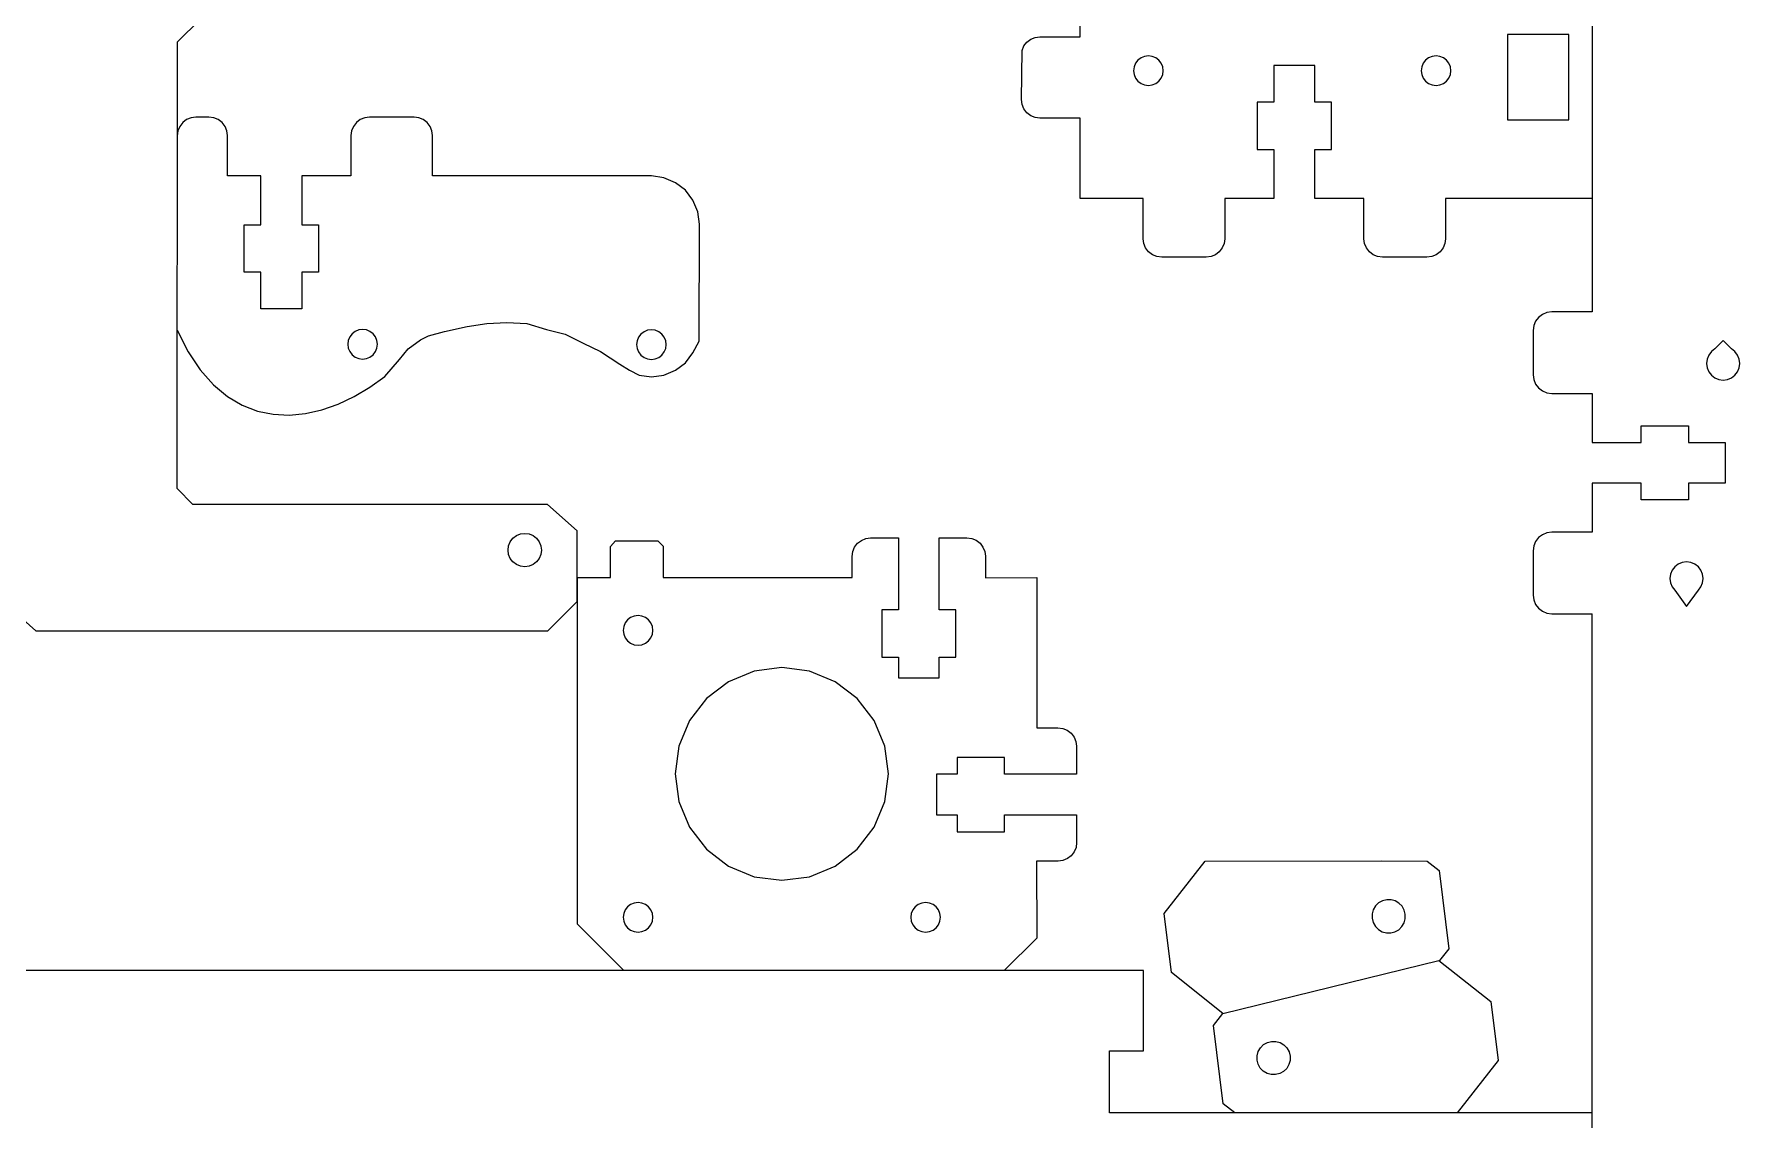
# Model space of a CAD drawing. Extents: x 67 to 939, y 34 to 584.
# Drawn here: x 267.9 to 451.8, y 212.4 to 329.5 of the extents above; entities that cross this region are included whole.
import ezdxf

# ---------------------------------------------------------------- set-up
doc = ezdxf.new("R2010")
doc.units = 0
doc.layers.get('0').update_dxf_attribs({"linetype": 'CONTINUOUS'})

msp = doc.modelspace()

# ---------------------------------------------------------------- linework, layer by layer
at = {"color": 2}
for p, q in [((435.833278, 411.558691), (435.833278, 299.515792)), ((435.833278, 150.713786), (435.833278, 266.980932)), ((383.806627, 213.153729), (383.806627, 219.853684)), ((383.806627, 219.853684), (387.489994, 219.853684)), ((435.893052, 213.153729), (383.806627, 213.153729))]:
    msp.add_line(p, q, dxfattribs=at)
at = {"color": 4}
for p, q in [((283.337268, 328.639601), (326.354717, 371.135127)), ((283.328378, 280.473045), (283.337268, 328.639601)), ((285.019838, 278.756259), (283.328378, 280.473045)), ((323.223126, 278.756259), (285.019838, 278.756259)), ((326.430858, 275.921844), (323.223126, 278.756259)), ((326.430858, 268.289624), (326.430858, 275.921844)), ((257.715763, 274.369876), (268.068003, 265.146544)), ((323.287769, 265.146544), (326.430858, 268.289624)), ((268.068003, 265.146544), (323.287769, 265.146544))]:
    msp.add_line(p, q, dxfattribs=at)
at = {"color": 5}
for p, q in [((380.670021, 329.189579), (380.670021, 334.479016)), ((375.320075, 328.922201), (375.802421, 329.121591)), ((375.802421, 329.121591), (376.320045, 329.189579)), ((376.320045, 329.189579), (380.670021, 329.189579)), ((374.320105, 322.403207), (374.388205, 327.710226)), ((374.388205, 327.710226), (374.587991, 328.191613)), ((374.587991, 328.191613), (374.905829, 328.605012)), ((374.905829, 328.605012), (375.320075, 328.922201)), ((405.938948, 326.076563), (401.538962, 326.076563)), ((401.538962, 326.076563), (401.538962, 322.134455)), ((405.938948, 322.134455), (405.938948, 326.076563)), ((374.388205, 321.886627), (374.320105, 322.403207)), ((374.587991, 321.405212), (374.388205, 321.886627)), ((401.538962, 322.134455), (399.738977, 322.134455)), ((399.738977, 322.134455), (399.738977, 317.044634)), ((407.738933, 322.134455), (405.938948, 322.134455)), ((407.738933, 317.044634), (407.738933, 322.134455)), ((283.917777, 319.930759), (283.599967, 319.517388)), ((284.331312, 320.249558), (283.917777, 319.930759)), ((284.812944, 320.450584), (284.331312, 320.249558)), ((285.330596, 320.5186), (284.812944, 320.450584)), ((286.74388, 320.5186), (285.330596, 320.5186)), ((287.261504, 320.450584), (286.74388, 320.5186)), ((287.743878, 320.251166), (287.261504, 320.450584)), ((288.158095, 319.933977), (287.743878, 320.251166)), ((288.475906, 319.520606), (288.158095, 319.933977)), ((302.636183, 319.933977), (302.318372, 319.520606)), ((303.0504, 320.251166), (302.636183, 319.933977)), ((303.532775, 320.450584), (303.0504, 320.251166)), ((304.050398, 320.5186), (303.532775, 320.450584)), ((308.850349, 320.5186), (304.050398, 320.5186)), ((309.368001, 320.450584), (308.850349, 320.5186)), ((309.850347, 320.251166), (309.368001, 320.450584)), ((310.264565, 319.933977), (309.850347, 320.251166)), ((310.582404, 319.520606), (310.264565, 319.933977)), ((374.905829, 320.991813), (374.587991, 321.405212)), ((375.320075, 320.674624), (374.905829, 320.991813)), ((375.802421, 320.475234), (375.320075, 320.674624)), ((376.320045, 320.407218), (375.802421, 320.475234)), ((380.645766, 320.409775), (376.320045, 320.407218)), ((380.645766, 311.755253), (380.645766, 320.409775)), ((283.400153, 319.035934), (283.332025, 318.519326)), ((283.599967, 319.517388), (283.400153, 319.035934)), ((288.675719, 319.039174), (288.475906, 319.520606)), ((288.743848, 318.522566), (288.675719, 319.039174)), ((288.743848, 314.181252), (288.743848, 318.522566)), ((302.118559, 319.039174), (302.050431, 318.522566)), ((302.050431, 318.522566), (302.050431, 314.181252)), ((302.318372, 319.520606), (302.118559, 319.039174)), ((310.782183, 319.039408), (310.582404, 319.520606)), ((310.850334, 318.522798), (310.782183, 319.039408)), ((310.850334, 314.177784), (310.850334, 318.522798)), ((399.738977, 317.044634), (401.538962, 317.044634)), ((401.538962, 317.044634), (401.538962, 311.755253)), ((405.938948, 311.755253), (405.938948, 317.044634)), ((405.938948, 317.044634), (407.738933, 317.044634)), ((292.350481, 314.181252), (288.743848, 314.181252)), ((292.350481, 308.891871), (292.350481, 314.181252)), ((302.050431, 314.181252), (296.750467, 314.181252)), ((296.750467, 314.181252), (296.750467, 308.891871)), ((334.441631, 314.177219), (310.850334, 314.177784)), ((335.778794, 313.965578), (334.441631, 314.177219)), ((337.025751, 313.450034), (335.778794, 313.965578)), ((338.096595, 312.629975), (337.025751, 313.450034)), ((338.918203, 311.56131), (338.096595, 312.629975)), ((339.434752, 310.316907), (338.918203, 311.56131)), ((387.439084, 311.755253), (380.645766, 311.755253)), ((387.439084, 307.413941), (387.439084, 311.755253)), ((401.538962, 311.755253), (396.238998, 311.755253)), ((396.238998, 311.755253), (396.238998, 307.413941)), ((411.238912, 311.755253), (405.938948, 311.755253)), ((411.238912, 307.413941), (411.238912, 311.755253)), ((435.827438, 311.741509), (420.025054, 311.741509)), ((420.025054, 311.741509), (420.038827, 307.413941)), ((339.610949, 308.981212), (339.434752, 310.316907)), ((339.590657, 296.356994), (339.610949, 308.981212)), ((290.550366, 303.802078), (290.549802, 308.891871)), ((290.549802, 308.891871), (292.350481, 308.891871)), ((296.750467, 308.891871), (298.550452, 308.891871)), ((298.550452, 308.891871), (298.550452, 303.802078)), ((387.50724, 306.897334), (387.439084, 307.413941)), ((396.238998, 307.413941), (396.17087, 306.897334)), ((411.30704, 306.897334), (411.238912, 307.413941)), ((420.038827, 307.413941), (419.970642, 306.897334)), ((387.707026, 306.415919), (387.50724, 306.897334)), ((388.024864, 306.002548), (387.707026, 306.415919)), ((388.439082, 305.68533), (388.024864, 306.002548)), ((388.921428, 305.48594), (388.439082, 305.68533)), ((389.43908, 305.417925), (388.921428, 305.48594)), ((394.239031, 305.417925), (389.43908, 305.417925)), ((394.756654, 305.48594), (394.239031, 305.417925)), ((395.239029, 305.68533), (394.756654, 305.48594)), ((395.653246, 306.002548), (395.239029, 305.68533)), ((395.971057, 306.415919), (395.653246, 306.002548)), ((396.17087, 306.897334), (395.971057, 306.415919)), ((411.506854, 306.415919), (411.30704, 306.897334)), ((411.824664, 306.002548), (411.506854, 306.415919)), ((412.238882, 305.68533), (411.824664, 306.002548)), ((412.721256, 305.48594), (412.238882, 305.68533)), ((413.23888, 305.417925), (412.721256, 305.48594)), ((418.038831, 305.417925), (413.23888, 305.417925)), ((418.556483, 305.48594), (418.038831, 305.417925)), ((419.0388, 305.68533), (418.556483, 305.48594)), ((419.453018, 306.002548), (419.0388, 305.68533)), ((419.770828, 306.415919), (419.453018, 306.002548)), ((419.970642, 306.897334), (419.770828, 306.415919)), ((292.350416, 303.802078), (290.550366, 303.802078)), ((292.350481, 299.85997), (292.350416, 303.802078)), ((298.550452, 303.802078), (296.750467, 303.802078)), ((296.750467, 303.802078), (296.750467, 299.85997)), ((294.55046, 299.85997), (292.350481, 299.85997)), ((296.750467, 299.85997), (294.55046, 299.85997)), ((312.12231, 297.423029), (314.595256, 297.936504)), ((314.595256, 297.936504), (316.695359, 298.257021)), ((316.695359, 298.257021), (318.857935, 298.366219)), ((318.857935, 298.366219), (321.0205, 298.25679)), ((321.0205, 298.25679), (323.120603, 297.631684)), ((429.551519, 298.036354), (429.483334, 297.519747)), ((429.751276, 298.517769), (429.551519, 298.036354)), ((430.069115, 298.931168), (429.751276, 298.517769)), ((430.483332, 299.248358), (430.069115, 298.931168)), ((430.965706, 299.447748), (430.483332, 299.248358)), ((431.48333, 299.515792), (430.965706, 299.447748)), ((435.833278, 299.515792), (431.48333, 299.515792)), ((283.332454, 297.561919), (284.511606, 295.227326)), ((308.211638, 295.553547), (309.555922, 296.503137)), ((309.555922, 296.503137), (310.399972, 296.950281)), ((310.399972, 296.950281), (312.12231, 297.423029)), ((323.120603, 297.631684), (325.147602, 297.110488)), ((325.147602, 297.110488), (327.090874, 296.139386)), ((327.090874, 296.139386), (328.939779, 295.248727)), ((338.918195, 295.112498), (339.590657, 296.356994)), ((429.483334, 297.519747), (429.483334, 292.729363)), ((284.511606, 295.227326), (285.81396, 293.268396)), ((305.717352, 292.537559), (307.287702, 294.395358)), ((307.287702, 294.395358), (308.211638, 295.553547)), ((328.939779, 295.248727), (331.044799, 293.870489)), ((338.096587, 294.043833), (338.918195, 295.112498)), ((285.81396, 293.268396), (287.224857, 291.6672)), ((304.07969, 291.386824), (305.717352, 292.537559)), ((331.044799, 293.870489), (332.083599, 293.221045)), ((332.083599, 293.221045), (333.102464, 292.708323)), ((333.102464, 292.708323), (334.440621, 292.532491)), ((334.440621, 292.532491), (335.778786, 292.708323)), ((335.778786, 292.708323), (337.025742, 293.223777)), ((337.025742, 293.223777), (338.096587, 294.043833)), ((429.483334, 292.729363), (429.551519, 292.212755)), ((287.224857, 291.6672), (288.729643, 290.405811)), ((302.389368, 290.396627), (304.07969, 291.386824)), ((429.551519, 292.212755), (429.751276, 291.731369)), ((429.751276, 291.731369), (430.069115, 291.31797)), ((430.069115, 291.31797), (430.483332, 291.00078)), ((430.483332, 291.00078), (430.965706, 290.801362)), ((430.965706, 290.801362), (431.48333, 290.733346)), ((431.48333, 290.733346), (435.833278, 290.733346)), ((435.833278, 290.733346), (435.833278, 285.443966)), ((288.729643, 290.405811), (290.313664, 289.466307)), ((290.313664, 289.466307), (291.962265, 288.830757)), ((291.962265, 288.830757), (293.660791, 288.481233)), ((297.148995, 288.568569), (298.909365, 288.969576)), ((298.909365, 288.969576), (300.661042, 289.584905)), ((300.661042, 289.584905), (302.389368, 290.396627)), ((293.660791, 288.481233), (295.394584, 288.399815)), ((295.394584, 288.399815), (297.148995, 288.568569)), ((441.13327, 285.443966), (441.13327, 287.240367)), ((441.13327, 287.240367), (446.233195, 287.240367)), ((446.233195, 287.240367), (446.233195, 285.443966)), ((435.833278, 285.443966), (441.13327, 285.443966)), ((446.233195, 285.443966), (450.183149, 285.443966)), ((450.183149, 285.443966), (450.183149, 281.052757)), ((441.13327, 281.052757), (435.833278, 281.052757)), ((435.833278, 281.052757), (435.833278, 275.763348)), ((441.13327, 279.256328), (441.13327, 281.052757)), ((450.183149, 281.052757), (446.233195, 281.052757)), ((446.233195, 281.052757), (446.233195, 279.256328)), ((446.233195, 279.256328), (441.13327, 279.256328)), ((330.027038, 274.241914), (330.554257, 274.823997)), ((330.027038, 270.872886), (330.027038, 274.241914)), ((330.554257, 274.823997), (335.129164, 274.823997)), ((335.129164, 274.823997), (335.697221, 274.259553)), ((335.697221, 274.259553), (335.694399, 270.872886)), ((356.138689, 273.673233), (356.338051, 274.155579)), ((356.338051, 274.155579), (356.655269, 274.569797)), ((356.655269, 274.569797), (357.06864, 274.887607)), ((357.06864, 274.887607), (357.550054, 275.087421)), ((357.550054, 275.087421), (358.066662, 275.155549)), ((358.066662, 275.155549), (361.064681, 275.158936)), ((361.064681, 275.158936), (361.068632, 267.385943)), ((365.460122, 275.165314), (368.445751, 275.168136)), ((365.468589, 267.385943), (365.460122, 275.165314)), ((368.445751, 275.168136), (368.962331, 275.099979)), ((368.962331, 275.099979), (369.443774, 274.900194)), ((369.443774, 274.900194), (369.857145, 274.582356)), ((369.857145, 274.582356), (370.174362, 274.168138)), ((370.174362, 274.168138), (370.373724, 273.685792)), ((429.551519, 274.28394), (429.483334, 273.767332)), ((429.751276, 274.765354), (429.551519, 274.28394)), ((430.069115, 275.178725), (429.751276, 274.765354)), ((430.483332, 275.495943), (430.069115, 275.178725)), ((430.965706, 275.695333), (430.483332, 275.495943)), ((431.48333, 275.763348), (430.965706, 275.695333)), ((435.833278, 275.763348), (431.48333, 275.763348)), ((356.067851, 270.872886), (356.070645, 273.155581)), ((356.070645, 273.155581), (356.138689, 273.673233)), ((370.373724, 273.685792), (370.441768, 273.16814)), ((370.441768, 273.16814), (370.441768, 270.84881)), ((429.483334, 273.767332), (429.483334, 268.976948)), ((326.468865, 233.507736), (326.468865, 270.872886)), ((326.468865, 270.872886), (330.027038, 270.872886)), ((335.694399, 270.872886), (356.067851, 270.872886)), ((370.441768, 270.84881), (375.967679, 270.872886)), ((375.967679, 270.872886), (375.967679, 254.665344)), ((429.483334, 268.976948), (429.551519, 268.46034)), ((429.551519, 268.46034), (429.751276, 267.978926)), ((361.068632, 267.385943), (359.268647, 267.385943)), ((359.268647, 267.385943), (359.268647, 262.29615)), ((367.268602, 267.385943), (365.468589, 267.385943)), ((367.268602, 262.29615), (367.268602, 267.385943)), ((429.751276, 267.978926), (430.069115, 267.565555)), ((430.069115, 267.565555), (430.483332, 267.248365)), ((430.483332, 267.248365), (430.965706, 267.048947)), ((430.965706, 267.048947), (431.48333, 266.980932)), ((431.48333, 266.980932), (435.833278, 266.980932)), ((359.268647, 262.29615), (361.068632, 262.29615)), ((361.068632, 262.29615), (361.068632, 260.047375)), ((365.468589, 260.047375), (365.468589, 262.29615)), ((365.468589, 262.29615), (367.268602, 262.29615)), ((361.068632, 260.047375), (365.468589, 260.047375)), ((375.967679, 254.665344), (378.262287, 254.675944)), ((378.262287, 254.675944), (378.779939, 254.6079)), ((378.779939, 254.6079), (379.262285, 254.408538)), ((379.262285, 254.408538), (379.676502, 254.091321)), ((379.676502, 254.091321), (379.994313, 253.67795)), ((379.994313, 253.67795), (380.194126, 253.196535)), ((380.194126, 253.196535), (380.262255, 252.679927)), ((380.262255, 252.679927), (380.265641, 249.681909)), ((372.492649, 251.477943), (367.402855, 251.477943)), ((367.402855, 251.477943), (367.402855, 249.677958)), ((372.492649, 249.677958), (372.492649, 251.477943)), ((367.402855, 249.677958), (365.154081, 249.677958)), ((365.154081, 249.677958), (365.154081, 245.278)), ((380.265641, 249.681909), (372.492649, 249.677958)), ((365.154081, 245.278), (367.402855, 245.278)), ((367.402855, 245.278), (367.402855, 243.477987)), ((372.492649, 245.278), (380.272019, 245.286467)), ((372.492649, 243.477987), (372.492649, 245.278)), ((380.272019, 245.286467), (380.274842, 242.300838)), ((367.402855, 243.477987), (372.492649, 243.477987)), ((379.689061, 240.889445), (379.274844, 240.572227)), ((380.0069, 241.302816), (379.689061, 240.889445)), ((380.206685, 241.784259), (380.0069, 241.302816)), ((380.274842, 242.300838), (380.206685, 241.784259)), ((378.274846, 240.304821), (375.955515, 240.304821)), ((375.955515, 240.304821), (375.967679, 232.010717)), ((378.792498, 240.372865), (378.274846, 240.304821)), ((379.274844, 240.572227), (378.792498, 240.372865)), ((389.708983, 234.673046), (394.114118, 240.308408)), ((394.114118, 240.308408), (413.184149, 240.320962)), ((413.184149, 240.320962), (418.061435, 240.310389)), ((418.061435, 240.310389), (419.354358, 239.295569)), ((419.354358, 239.295569), (420.379711, 230.857728)), ((390.485526, 228.287398), (389.708983, 234.673046)), ((331.468826, 228.517709), (326.468865, 233.507736)), ((375.967679, 232.010717), (372.468519, 228.517709)), ((420.379711, 230.857728), (419.378879, 229.601104)), ((396.04768, 223.864013), (390.485526, 228.287398)), ((395.035436, 222.569072), (396.04768, 223.864013)), ((396.06079, 214.131231), (395.035436, 222.569072)), ((397.333455, 213.150879), (396.06079, 214.131231))]:
    msp.add_line(p, q, dxfattribs=at)
at = {"color": 7}
for p, q in [((433.333695, 329.419852), (426.733759, 329.419852)), ((426.733759, 329.419852), (426.733759, 320.23826)), ((433.333695, 320.23826), (433.333695, 329.419852)), ((386.468606, 325.940927), (386.414081, 325.527669)), ((386.414081, 325.527669), (386.468606, 325.114355)), ((386.628457, 326.326048), (386.468606, 325.940927)), ((386.882711, 326.656756), (386.628457, 326.326048)), ((387.214096, 326.91053), (386.882711, 326.656756)), ((387.599979, 327.070042), (387.214096, 326.91053)), ((388.014083, 327.124454), (387.599979, 327.070042)), ((388.428188, 327.070042), (388.014083, 327.124454)), ((388.81407, 326.91053), (388.428188, 327.070042)), ((389.145456, 326.656756), (388.81407, 326.91053)), ((389.39971, 326.326048), (389.145456, 326.656756)), ((389.55956, 325.940927), (389.39971, 326.326048)), ((389.614086, 325.527669), (389.55956, 325.940927)), ((389.55956, 325.114355), (389.614086, 325.527669)), ((417.468375, 325.940927), (417.41385, 325.527669)), ((417.41385, 325.527669), (417.468375, 325.114355)), ((417.628197, 326.326048), (417.468375, 325.940927)), ((417.88248, 326.656756), (417.628197, 326.326048)), ((418.213837, 326.91053), (417.88248, 326.656756)), ((418.599719, 327.070042), (418.213837, 326.91053)), ((419.013824, 327.124454), (418.599719, 327.070042)), ((419.427928, 327.070042), (419.013824, 327.124454)), ((419.813839, 326.91053), (419.427928, 327.070042)), ((420.145196, 326.656756), (419.813839, 326.91053)), ((420.39945, 326.326048), (420.145196, 326.656756)), ((420.559301, 325.940927), (420.39945, 326.326048)), ((420.613798, 325.527669), (420.559301, 325.940927)), ((420.559301, 325.114355), (420.613798, 325.527669)), ((386.468606, 325.114355), (386.628457, 324.729262)), ((386.628457, 324.729262), (386.882711, 324.398554)), ((386.882711, 324.398554), (387.214096, 324.14478)), ((387.214096, 324.14478), (387.599979, 323.98524)), ((387.599979, 323.98524), (388.014083, 323.930828)), ((388.014083, 323.930828), (388.428188, 323.98524)), ((388.428188, 323.98524), (388.81407, 324.14478)), ((388.81407, 324.14478), (389.145456, 324.398554)), ((389.145456, 324.398554), (389.39971, 324.729262)), ((389.39971, 324.729262), (389.55956, 325.114355)), ((417.468375, 325.114355), (417.628197, 324.729262)), ((417.628197, 324.729262), (417.88248, 324.398554)), ((417.88248, 324.398554), (418.213837, 324.14478)), ((418.213837, 324.14478), (418.599719, 323.98524)), ((418.599719, 323.98524), (419.013824, 323.930828)), ((419.013824, 323.930828), (419.427928, 323.98524)), ((419.427928, 323.98524), (419.813839, 324.14478)), ((419.813839, 324.14478), (420.145196, 324.398554)), ((420.145196, 324.398554), (420.39945, 324.729262)), ((420.39945, 324.729262), (420.559301, 325.114355)), ((426.733759, 320.23826), (433.333695, 320.23826)), ((301.754295, 296.447731), (301.699798, 296.034389)), ((301.699798, 296.034389), (301.754295, 295.621159)), ((301.914146, 296.832826), (301.754295, 296.447731)), ((302.1684, 297.163531), (301.914146, 296.832826)), ((302.499757, 297.417306), (302.1684, 297.163531)), ((302.885667, 297.576846), (302.499757, 297.417306)), ((303.299772, 297.631258), (302.885667, 297.576846)), ((303.713877, 297.576846), (303.299772, 297.631258)), ((304.099759, 297.417306), (303.713877, 297.576846)), ((304.431116, 297.163531), (304.099759, 297.417306)), ((304.685398, 296.832823), (304.431116, 297.163531)), ((304.845221, 296.447731), (304.685398, 296.832823)), ((304.899746, 296.034389), (304.845221, 296.447731)), ((304.845221, 295.621159), (304.899746, 296.034389)), ((332.895146, 296.412453), (332.840621, 295.999111)), ((333.054997, 296.797548), (332.895146, 296.412453)), ((333.309248, 297.128254), (333.054997, 296.797548)), ((333.640634, 297.382028), (333.309248, 297.128254)), ((334.026519, 297.541568), (333.640634, 297.382028)), ((334.440621, 297.595981), (334.026519, 297.541568)), ((334.854728, 297.541568), (334.440621, 297.595981)), ((335.240611, 297.382028), (334.854728, 297.541568)), ((335.571996, 297.128254), (335.240611, 297.382028)), ((335.82625, 296.797546), (335.571996, 297.128254)), ((335.986098, 296.412453), (335.82625, 296.797546)), ((336.040626, 295.999111), (335.986098, 296.412453)), ((449.965217, 296.418188), (449.499324, 295.960057)), ((450.431109, 295.96017), (449.965217, 296.418188)), ((301.754295, 295.621159), (301.914146, 295.236038)), ((301.914146, 295.236038), (302.1684, 294.905302)), ((302.1684, 294.905302), (302.499757, 294.651556)), ((302.499757, 294.651556), (302.885667, 294.492044)), ((302.885667, 294.492044), (303.299772, 294.437632)), ((303.299772, 294.437632), (303.713877, 294.492044)), ((303.713877, 294.492044), (304.099759, 294.651556)), ((304.099759, 294.651556), (304.431116, 294.90533)), ((304.431116, 294.90533), (304.685398, 295.236038)), ((304.685398, 295.236038), (304.845221, 295.621159)), ((332.840621, 295.999111), (332.895146, 295.585881)), ((332.895146, 295.585881), (333.054997, 295.200761)), ((333.054997, 295.200761), (333.309251, 294.870024)), ((333.309251, 294.870024), (333.640634, 294.616278)), ((333.640634, 294.616278), (334.026516, 294.456766)), ((334.026516, 294.456766), (334.440621, 294.402354)), ((334.440621, 294.402354), (334.854728, 294.456766)), ((334.854728, 294.456766), (335.240611, 294.616278)), ((335.240611, 294.616278), (335.571996, 294.870053)), ((335.571996, 294.870053), (335.82625, 295.200761)), ((335.82625, 295.200761), (335.986101, 295.585881)), ((335.986101, 295.585881), (336.040626, 295.999111)), ((448.226756, 294.428098), (448.165486, 293.963109)), ((448.406475, 294.861338), (448.226756, 294.428098)), ((448.692479, 295.233448), (448.406475, 294.861338)), ((449.065238, 295.519), (448.692479, 295.233448)), ((449.499324, 295.960057), (449.065238, 295.519)), ((450.865223, 295.519254), (450.431109, 295.96017)), ((451.238067, 295.233814), (450.865223, 295.519254)), ((451.524156, 294.861817), (451.238067, 295.233814)), ((451.704044, 294.428578), (451.524156, 294.861817)), ((451.765456, 293.963617), (451.704044, 294.428578)), ((448.165486, 293.963109), (448.226869, 293.498204)), ((448.226869, 293.498204), (448.406757, 293.064965)), ((448.406757, 293.064965), (448.692874, 292.69294)), ((448.692874, 292.69294), (449.06569, 292.407528)), ((449.06569, 292.407528), (449.499861, 292.228148)), ((450.431561, 292.228261), (450.865675, 292.407782)), ((450.865675, 292.407782), (451.238406, 292.693306)), ((451.238406, 292.693306), (451.52441, 293.065388)), ((451.52441, 293.065388), (451.704185, 293.498684)), ((451.704185, 293.498684), (451.765456, 293.963617)), ((449.499861, 292.228148), (449.965725, 292.16699)), ((449.965725, 292.16699), (450.431561, 292.228261)), ((318.982886, 273.835376), (319.0441, 274.301183)), ((319.0441, 274.301183), (319.223565, 274.735354)), ((319.223565, 274.735354), (319.509033, 275.108141)), ((319.509033, 275.108141), (319.881115, 275.394202)), ((319.881115, 275.394202), (320.314354, 275.574034)), ((320.314354, 275.574034), (320.779287, 275.635332)), ((320.779287, 275.635332), (321.24422, 275.574034)), ((321.24422, 275.574034), (321.677488, 275.394202)), ((321.677488, 275.394202), (322.049538, 275.108141)), ((322.049538, 275.108141), (322.335034, 274.735354)), ((322.335034, 274.735354), (322.514499, 274.301183)), ((322.514499, 274.301183), (322.515403, 274.254645)), ((322.515403, 274.254645), (322.575685, 273.835376)), ((319.0441, 273.36954), (318.982886, 273.835376)), ((319.223565, 272.935369), (319.0441, 273.36954)), ((319.509033, 272.562582), (319.223565, 272.935369)), ((319.881115, 272.276549), (319.509033, 272.562582)), ((320.314354, 272.096717), (319.881115, 272.276549)), ((321.677488, 272.276549), (321.24422, 272.096717)), ((322.049538, 272.562582), (321.677488, 272.276549)), ((322.335034, 272.935369), (322.049538, 272.562582)), ((322.514499, 273.36954), (322.335034, 272.935369)), ((322.575685, 273.835376), (322.514499, 273.36954)), ((445.114157, 272.329624), (444.741426, 272.0441)), ((445.548271, 272.509146), (445.114157, 272.329624)), ((446.014107, 272.570416), (445.548271, 272.509146)), ((446.479971, 272.509258), (446.014107, 272.570416)), ((446.914142, 272.329878), (446.479971, 272.509258)), ((447.286957, 272.044467), (446.914142, 272.329878)), ((320.779287, 272.03539), (320.314354, 272.096717)), ((321.24422, 272.096717), (320.779287, 272.03539)), ((444.275646, 271.238722), (444.214376, 270.773789)), ((444.214376, 270.773789), (444.275787, 270.308828)), ((444.455422, 271.672018), (444.275646, 271.238722)), ((444.275787, 270.308828), (444.455676, 269.875589)), ((444.741426, 272.0441), (444.455422, 271.672018)), ((447.573074, 271.672441), (447.286957, 272.044467)), ((447.752963, 271.239202), (447.573074, 271.672441)), ((447.573356, 269.876069), (447.753075, 270.309308)), ((447.814346, 270.774297), (447.752963, 271.239202)), ((447.753075, 270.309308), (447.814346, 270.774297)), ((444.455676, 269.875589), (444.741764, 269.503592)), ((444.741764, 269.503592), (446.014615, 267.754774)), ((446.014615, 267.754774), (447.287352, 269.503959)), ((447.287352, 269.503959), (447.573356, 269.876069)), ((332.582306, 266.722884), (332.196423, 266.563372)), ((332.996411, 266.777297), (332.582306, 266.722884)), ((333.410515, 266.722884), (332.996411, 266.777297)), ((333.796398, 266.563372), (333.410515, 266.722884)), ((331.450933, 265.59377), (331.396408, 265.180512)), ((331.396408, 265.180512), (331.450933, 264.767254)), ((331.610784, 265.978918), (331.450933, 265.59377)), ((331.865038, 266.309626), (331.610784, 265.978918)), ((332.196423, 266.563372), (331.865038, 266.309626)), ((334.127783, 266.309626), (333.796398, 266.563372)), ((334.382037, 265.978918), (334.127783, 266.309626)), ((334.541888, 265.59377), (334.382037, 265.978918)), ((334.596413, 265.180512), (334.541888, 265.59377)), ((334.541888, 264.767254), (334.596413, 265.180512)), ((331.450933, 264.767254), (331.610784, 264.382105)), ((331.610784, 264.382105), (331.865038, 264.051397)), ((331.865038, 264.051397), (332.196423, 263.797651)), ((332.196423, 263.797651), (332.582306, 263.638139)), ((332.582306, 263.638139), (332.996411, 263.583727)), ((332.996411, 263.583727), (333.410515, 263.638139)), ((333.410515, 263.638139), (333.796398, 263.797651)), ((333.796398, 263.797651), (334.127783, 264.051397)), ((334.127783, 264.051397), (334.382037, 264.382105)), ((334.382037, 264.382105), (334.541888, 264.767254)), ((348.496309, 261.188507), (345.519909, 260.797431)), ((351.472681, 260.79746), (348.496309, 261.188507)), ((342.746342, 259.650875), (340.36464, 257.826986)), ((345.519909, 260.797431), (342.746342, 259.650875)), ((354.246248, 259.650875), (351.472681, 260.79746)), ((356.62795, 257.826986), (354.246248, 259.650875)), ((340.36464, 257.826986), (338.537054, 255.449998)), ((358.455508, 255.449998), (356.62795, 257.826986)), ((338.537054, 255.449998), (337.38824, 252.681962)), ((359.60435, 252.681962), (358.455508, 255.449998)), ((337.38824, 252.681962), (336.996374, 249.711488)), ((359.996187, 249.711488), (359.60435, 252.681962)), ((336.996374, 249.711488), (337.38824, 246.741015)), ((359.60435, 246.741015), (359.996187, 249.711488)), ((337.38824, 246.741015), (338.537054, 243.972979)), ((358.455508, 243.972979), (359.60435, 246.741015)), ((338.537054, 243.972979), (340.36464, 241.596019)), ((356.62795, 241.596019), (358.455508, 243.972979)), ((340.36464, 241.596019), (342.746342, 239.772102)), ((354.246248, 239.772102), (356.62795, 241.596019)), ((342.746342, 239.772102), (345.519909, 238.625546)), ((351.472681, 238.625546), (354.246248, 239.772102)), ((345.519909, 238.625546), (348.496309, 238.23447)), ((348.496309, 238.23447), (351.472681, 238.625546)), ((331.865038, 235.37158), (331.610784, 235.040872)), ((332.196423, 235.625354), (331.865038, 235.37158)), ((332.582306, 235.784866), (332.196423, 235.625354)), ((332.996411, 235.839278), (332.582306, 235.784866)), ((333.410515, 235.784866), (332.996411, 235.839278)), ((333.796398, 235.625354), (333.410515, 235.784866)), ((334.127783, 235.37158), (333.796398, 235.625354)), ((334.382037, 235.040872), (334.127783, 235.37158)), ((362.864807, 235.37158), (362.610525, 235.040872)), ((363.196164, 235.625354), (362.864807, 235.37158)), ((363.582046, 235.784866), (363.196164, 235.625354)), ((363.996151, 235.839278), (363.582046, 235.784866)), ((364.410256, 235.784866), (363.996151, 235.839278)), ((364.796166, 235.625354), (364.410256, 235.784866)), ((365.127523, 235.37158), (364.796166, 235.625354)), ((365.381777, 235.040872), (365.127523, 235.37158)), ((412.491865, 235.464207), (412.252909, 235.058787)), ((412.827431, 235.793774), (412.491865, 235.464207)), ((413.236778, 236.025042), (412.827431, 235.793774)), ((413.69193, 236.142329), (413.236778, 236.025042)), ((414.161926, 236.137465), (413.69193, 236.142329)), ((414.61472, 236.010963), (414.161926, 236.137465)), ((415.01948, 235.771359), (414.61472, 236.010963)), ((415.348579, 235.434968), (415.01948, 235.771359)), ((415.579613, 235.02474), (415.348579, 235.434968)), ((331.450933, 234.655751), (331.396408, 234.242493)), ((331.396408, 234.242493), (331.450933, 233.829179)), ((331.610784, 235.040872), (331.450933, 234.655751)), ((331.450933, 233.829179), (331.610784, 233.444087)), ((334.541888, 234.655751), (334.382037, 235.040872)), ((334.382037, 233.444087), (334.541888, 233.829179)), ((334.596413, 234.242493), (334.541888, 234.655751)), ((334.541888, 233.829179), (334.596413, 234.242493)), ((362.450702, 234.655751), (362.396177, 234.242493)), ((362.396177, 234.242493), (362.450702, 233.829179)), ((362.610525, 235.040872), (362.450702, 234.655751)), ((362.450702, 233.829179), (362.610525, 233.444087)), ((365.541628, 234.655751), (365.381777, 235.040872)), ((365.381777, 233.444087), (365.541628, 233.829179)), ((365.596125, 234.242493), (365.541628, 234.655751)), ((365.541628, 233.829179), (365.596125, 234.242493)), ((412.126821, 234.605162), (412.122269, 234.134237)), ((412.122269, 234.134237), (412.239472, 233.678136)), ((412.252909, 235.058787), (412.126821, 234.605162)), ((412.239472, 233.678136), (412.470534, 233.267912)), ((415.327245, 233.238701), (415.566204, 233.644093)), ((415.566204, 233.644093), (415.692264, 234.097714)), ((415.696847, 234.568614), (415.579613, 235.02474)), ((415.692264, 234.097714), (415.696847, 234.568614)), ((331.610784, 233.444087), (331.865038, 233.113379)), ((331.865038, 233.113379), (332.196423, 232.859604)), ((332.196423, 232.859604), (332.582306, 232.700064)), ((332.582306, 232.700064), (332.996411, 232.645652)), ((332.996411, 232.645652), (333.410515, 232.700064)), ((333.410515, 232.700064), (333.796398, 232.859604)), ((333.796398, 232.859604), (334.127783, 233.113379)), ((334.127783, 233.113379), (334.382037, 233.444087)), ((362.610525, 233.444087), (362.864807, 233.113379)), ((362.864807, 233.113379), (363.196164, 232.859604)), ((363.196164, 232.859604), (363.582046, 232.700064)), ((363.582046, 232.700064), (363.996151, 232.645652)), ((363.996151, 232.645652), (364.410256, 232.700064)), ((364.410256, 232.700064), (364.796166, 232.859604)), ((364.796166, 232.859604), (365.127523, 233.113379)), ((365.127523, 233.113379), (365.381777, 233.444087)), ((412.470534, 233.267912), (412.79963, 232.931549)), ((412.79963, 232.931549), (413.204365, 232.691913)), ((413.204365, 232.691913), (413.65719, 232.565387)), ((413.65719, 232.565387), (414.127179, 232.560579)), ((414.127179, 232.560579), (414.582339, 232.677809)), ((414.582339, 232.677809), (414.991654, 232.909101)), ((414.991654, 232.909101), (415.327245, 233.238701)), ((396.047588, 223.864002), (419.298424, 229.597467)), ((419.298424, 229.597467), (424.925024, 225.181147)), ((424.925024, 225.181147), (425.700446, 218.795363)), ((400.423704, 220.515194), (400.833023, 220.746458)), ((400.833023, 220.746458), (401.288175, 220.863745)), ((401.288175, 220.863745), (401.758171, 220.858881)), ((401.758171, 220.858881), (402.210993, 220.732383)), ((402.210993, 220.732383), (402.615725, 220.492775)), ((399.718514, 218.855653), (399.723094, 219.326581)), ((399.835745, 218.399556), (399.718514, 218.855653)), ((399.723094, 219.326581), (399.849154, 219.780203)), ((399.849154, 219.780203), (400.08811, 220.185623)), ((400.08811, 220.185623), (400.423704, 220.515194)), ((402.615725, 220.492775), (402.944824, 220.156384)), ((402.944824, 220.156384), (403.175886, 219.746159)), ((403.288537, 218.819134), (403.162449, 218.365509)), ((403.175886, 219.746159), (403.293092, 219.29003)), ((403.293092, 219.29003), (403.288537, 218.819134)), ((400.066779, 217.989328), (399.835745, 218.399556)), ((400.395875, 217.652965), (400.066779, 217.989328)), ((400.800638, 217.413333), (400.395875, 217.652965)), ((401.253435, 217.286803), (400.800638, 217.413333)), ((401.723424, 217.281995), (401.253435, 217.286803)), ((402.178583, 217.399225), (401.723424, 217.281995)), ((402.587927, 217.630521), (402.178583, 217.399225)), ((402.92349, 217.960117), (402.587927, 217.630521)), ((403.162449, 218.365509), (402.92349, 217.960117)), ((425.700446, 218.795363), (421.295311, 213.160001))]:
    msp.add_line(p, q, dxfattribs=at)
at = {"color": 3}
for p, q in [((387.489994, 228.503626), (110.392843, 228.503626)), ((387.489994, 219.853684), (387.489994, 228.503626))]:
    msp.add_line(p, q, dxfattribs=at)

doc.saveas('drawing.dxf')
